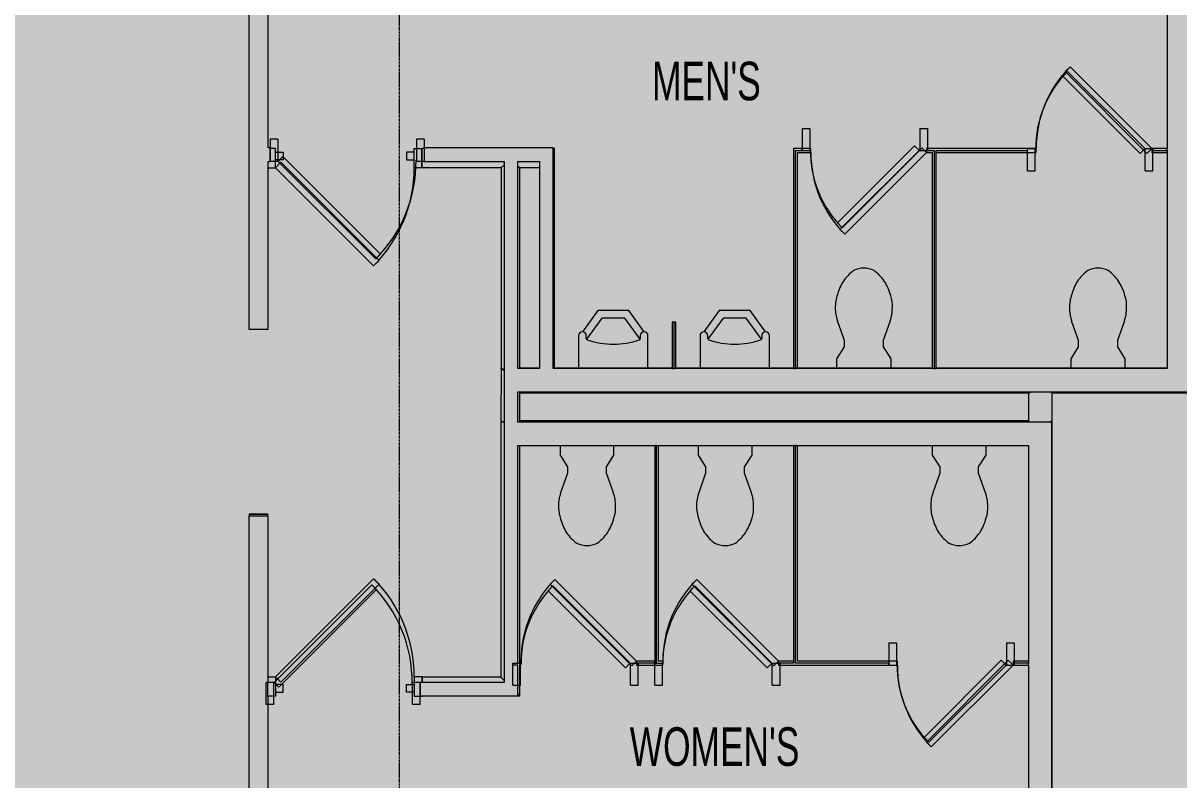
# Model space of a CAD drawing. Header units: inches. Extents: x -203 to 2070, y -968 to 768.
# Drawn here: x 497.1 to 797, y -463.7 to -267.4 of the extents above; entities that cross this region are included whole.
import ezdxf

# ---------------------------------------------------------------- set-up
doc = ezdxf.new("R2010")
doc.units = ezdxf.units.IN
doc.header["$MEASUREMENT"] = 0
doc.linetypes.add('Grid Line 1_2_', pattern=[0.875, 0.5, -0.125, 0.125, -0.125])
for name, color, linetype, lineweight in [('A-Anno-Bldg', 7, 'Continuous', 9), ('A-DETL-GENF', 92, 'Continuous', 9), ('A-DOOR', 31, 'Continuous', 13), ('A-Door-Exst', 7, 'Continuous', 9), ('A-DOOR-FRAM', 31, 'Continuous', 20), ('A-Flor-Pfix-Exst', 7, 'Continuous', 9), ('A-WALL', 113, 'Continuous', 13), ('A-Wall-Exst', 7, 'Continuous', 9), ('A-WALL-PATT', 111, 'Continuous', 13), ('I-WALL', 2, 'Continuous', 13), ('Jenner and Block 7fl_BB_dwg', 8, 'Continuous', 9), ('S-GRID', 1, 'Continuous', 9)]:
    doc.layers.add(name, color=color, linetype=linetype, lineweight=lineweight)
doc.styles.add('Arial Narrow_1', font='ARIALN.TTF', dxfattribs={"width": 0.8, "height": 10})

# ---------------------------------------------------------------- blocks, each defined once
blk = doc.blocks.new('Jenner and Block 7fl_BB_dwg-4985401-LEVEL 7 - POWER _ SIGNAL')
at = {"layer": 'A-Door-Exst'}
for p, q in [((562.6, -299.89), (561.17, -299.89)), ((560.61, -441.94), (560.61, -438.44)), ((562.61, -442), (560.67, -442))]:
    blk.add_line(p, q, dxfattribs=at)
at = {"layer": 'A-Door-Exst', "flags": 128}
for points in [[(560.67, -304.89), (562.6, -304.89), (562.6, -299.89)], [(562.6, -300.89), (564.6, -300.89), (564.6, -302.89), (562.6, -302.89), (562.6, -300.89)], [(598.6, -300.89), (596.6, -300.89), (596.6, -302.89), (598.6, -302.89), (598.6, -300.89)], [(598.6, -299.89), (600.6, -299.89), (600.6, -304.89), (598.6, -304.89), (598.6, -299.89)], [(560.67, -437), (562.61, -437), (562.61, -442)], [(600.61, -438.44), (600.61, -437), (598.61, -437), (598.61, -442)], [(562.61, -441), (564.61, -441), (564.61, -439), (562.61, -439), (562.61, -441)], [(598.61, -441), (596.61, -441), (596.61, -439), (598.61, -439), (598.61, -441)], [(598.61, -442), (600.61, -442), (600.61, -441.94)]]:
    blk.add_lwpolyline(points, dxfattribs=at)
for points in [[(562.6, -304.89), (564.01, -303.47), (589.47, -328.93), (588.05, -330.34)], [(562.61, -437), (564.02, -438.42), (589.48, -412.96), (588.06, -411.55)]]:
    blk.add_lwpolyline(points, close=True, dxfattribs=at)
at = {"layer": 'A-Door-Exst'}
for centre, start, end in [((562.6, -304.89), 315, 0), ((562.61, -437), 0.0017, 45.0017)]:
    blk.add_arc(centre, 36, start, end, dxfattribs=at)
at = {"layer": 'A-Flor-Pfix-Exst'}
for p, q in [((666.48, -344.95), (665.98, -344.95)), ((643.23, -349.17), (643.23, -348.45)), ((657.23, -348.45), (657.23, -349.17)), ((674.73, -349.17), (674.73, -348.45)), ((688.73, -348.45), (688.73, -349.17)), ((757.98, -432.93), (753.93, -432.93))]:
    blk.add_line(p, q, dxfattribs=at)
at = {"layer": 'A-Flor-Pfix-Exst', "flags": 128}
for points in [[(789.93, -299.95), (788.69, -301.19), (767.48, -279.97), (768.72, -278.74)], [(731.48, -300.95), (730.25, -299.71), (709.03, -320.93), (710.27, -322.17)], [(656.28, -432.93), (655.04, -434.17), (633.83, -412.96), (635.06, -411.72)], [(693.08, -432.93), (691.84, -434.17), (670.63, -412.96), (671.87, -411.72)], [(625.98, -432.93), (625.98, -433.94), (626.28, -433.94), (626.28, -432.93)], [(753.93, -433.94), (752.69, -432.7), (731.48, -453.91), (732.72, -455.15)]]:
    blk.add_lwpolyline(points, close=True, dxfattribs=at)
for points in [[(697.48, -356.95), (697.98, -356.95), (697.98, -300.95)], [(697.98, -300.95), (701.48, -300.95), (701.48, -299.95), (699.23, -299.95)], [(731.73, -299.95), (731.48, -299.95), (731.48, -300.95), (732.98, -300.95), (732.98, -356.95), (733.48, -356.95)], [(733.98, -300.95), (759.93, -300.95), (759.93, -299.95), (757.71, -299.95)], [(790.21, -299.95), (789.93, -299.95), (789.93, -300.95), (793.96, -300.95)], [(658.23, -347.45), (654.23, -341.95), (646.23, -341.95), (642.23, -347.45)], [(657.17, -349.39), (653.22, -343.95), (647.25, -343.95), (643.3, -349.39)], [(689.73, -347.45), (685.73, -341.95), (677.73, -341.95), (673.73, -347.45)], [(688.67, -349.39), (684.72, -343.95), (678.75, -343.95), (674.8, -349.39)], [(722.07, -344.63), (720.27, -349.76), (720.27, -351.36), (722.23, -354.45), (722.23, -356.95), (708.23, -356.95), (708.23, -354.45), (710.19, -351.36), (710.19, -349.76), (708.39, -344.63)], [(782.83, -344.63), (781.02, -349.76), (781.02, -351.36), (782.98, -354.45), (782.98, -356.95), (768.98, -356.95), (768.98, -354.45), (770.94, -351.36), (770.94, -349.76), (769.14, -344.63)], [(665.98, -356.95), (666.48, -356.95), (666.48, -344.95)], [(641.23, -348.45), (641.23, -356.95), (659.23, -356.95), (659.23, -348.45)], [(672.73, -348.45), (672.73, -356.95), (690.73, -356.95), (690.73, -348.45)], [(636.41, -376.94), (636.41, -379.44), (638.37, -382.53), (638.37, -384.12), (636.57, -389.26)], [(650.25, -389.26), (648.45, -384.12), (648.45, -382.53), (650.41, -379.44), (650.41, -376.94)], [(660.98, -433.94), (663.08, -433.94), (663.08, -432.93), (661.98, -432.93), (661.98, -376.94)], [(672.23, -376.94), (672.23, -379.44), (674.19, -382.53), (674.19, -384.12), (672.39, -389.26)], [(686.07, -389.26), (684.27, -384.12), (684.27, -382.53), (686.23, -379.44), (686.23, -376.94)], [(721.73, -433.94), (723.93, -433.94), (723.93, -432.93), (697.98, -432.93), (697.98, -376.94)], [(732.98, -376.94), (732.98, -379.44), (734.94, -382.53), (734.94, -384.12), (733.14, -389.26)], [(746.82, -389.26), (745.02, -384.12), (745.02, -382.53), (746.98, -379.44), (746.98, -376.94)], [(660.98, -432.93), (656.28, -432.93), (656.28, -433.94), (656.69, -433.94)], [(696.98, -432.93), (693.08, -432.93), (693.08, -433.94), (693.48, -433.94)], [(753.93, -432.93), (753.93, -433.94), (754.23, -433.94)]]:
    blk.add_lwpolyline(points, dxfattribs=at)
at = {"layer": 'A-Flor-Pfix-Exst'}
for centre, radius, start, end in [((789.93, -299.95), 30, 135, 180), ((731.48, -300.95), 30, 180, 225), ((719.21, -340.71), 11.29, 126.0611, 145.3641), ((715.23, -336.88), 5.93, 90, 116.7012), ((715.23, -336.88), 5.93, 63.2988, 90), ((711.25, -340.71), 11.29, 34.6359, 53.9389), ((779.97, -340.71), 11.29, 126.0611, 145.3641), ((775.98, -336.88), 5.93, 90, 116.7012), ((775.98, -336.88), 5.93, 63.2988, 90), ((772, -340.71), 11.29, 34.6359, 53.9389), ((721.14, -341.25), 13.2, 148.2162, 165.0374), ((708.7, -341.79), 14.01, 15.2447, 32.3538), ((781.9, -341.25), 13.2, 148.2162, 165.0374), ((769.46, -341.79), 14.01, 15.2447, 32.3538), ((718.34, -341.23), 10.52, 161.1646, 180), ((714.6, -340.7), 8.05, 356.2246, 18.8354), ((779.1, -341.23), 10.52, 161.1646, 180), ((775.36, -340.7), 8.05, 356.2246, 18.8354), ((718.34, -341.23), 10.52, 180, 198.8354), ((712.11, -341.23), 10.52, 341.1646, 0), ((779.1, -341.23), 10.52, 180, 198.8354), ((772.87, -341.23), 10.52, 341.1646, 0), ((642.23, -348.45), 1, 0, 180), ((658.23, -348.45), 1, 0, 180), ((673.73, -348.45), 1, 0, 180), ((689.73, -348.45), 1, 0, 180), ((643.63, -349.17), 0.396, 180, 250.5467), ((650.23, -330.47), 20.22, 250.5467, 289.4533), ((656.84, -349.17), 0.396, 289.4533, 360), ((675.13, -349.17), 0.396, 180, 250.5467), ((681.73, -330.47), 20.22, 250.5467, 289.4533), ((688.34, -349.17), 0.396, 289.4533, 360), ((646.53, -392.65), 10.52, 161.1646, 180), ((640.3, -392.65), 10.52, 360, 18.8354), ((682.34, -392.65), 10.52, 161.1646, 180), ((676.11, -392.65), 10.52, 360, 18.8354), ((743.1, -392.65), 10.52, 161.1646, 180), ((736.87, -392.65), 10.52, 360, 18.8354), ((646.53, -392.65), 10.52, 180, 198.8354), ((642.79, -393.18), 8.05, 341.1646, 3.7754), ((682.34, -392.65), 10.52, 180, 198.8354), ((678.6, -393.18), 8.05, 341.1646, 3.7754), ((743.1, -392.65), 10.52, 180, 198.8354), ((739.36, -393.18), 8.05, 341.1646, 3.7754), ((636.88, -392.1), 14.01, 327.6462, 344.7553), ((672.7, -392.1), 14.01, 327.6462, 344.7553), ((733.46, -392.1), 14.01, 327.6462, 344.7553), ((649.32, -392.64), 13.2, 194.9626, 211.7838), ((685.14, -392.64), 13.2, 194.9626, 211.7838), ((745.9, -392.64), 13.2, 194.9626, 211.7838), ((647.39, -393.18), 11.29, 214.6359, 233.9389), ((639.43, -393.18), 11.29, 306.0611, 325.3641), ((683.21, -393.18), 11.29, 214.6359, 233.9389), ((675.25, -393.18), 11.29, 306.0611, 325.3641), ((743.97, -393.18), 11.29, 214.6359, 233.9389), ((736, -393.18), 11.29, 306.0611, 325.3641), ((643.41, -397.01), 5.93, 243.2988, 270), ((643.41, -397.01), 5.93, 270, 296.7012), ((679.23, -397.01), 5.93, 243.2988, 270), ((679.23, -397.01), 5.93, 270, 296.7012), ((739.98, -397.01), 5.93, 243.2988, 270), ((739.98, -397.01), 5.93, 270, 296.7012), ((656.28, -432.93), 30, 135, 180), ((693.08, -432.93), 30, 135, 180), ((753.93, -433.94), 30, 180, 225)]:
    blk.add_arc(centre, radius, start, end, dxfattribs=at)
at = {"layer": 'A-Wall-Exst'}
for p, q in [((626.01, -304.82), (631.11, -304.82)), ((696.98, -356.95), (665.98, -356.95)), ((733.48, -356.95), (697.48, -356.95)), ((764.11, -356.95), (733.98, -356.95)), ((793.97, -356.95), (764.11, -356.95)), ((560.61, -441.94), (560.61, -438.44))]:
    blk.add_line(p, q, dxfattribs=at)
at = {"layer": 'A-Wall-Exst', "flags": 128}
for points in [[(601.17, -299.95), (600.6, -299.95), (600.6, -304.82), (621.11, -304.82), (621.11, -356.95), (621.08, -370.55), (621.08, -437.06), (600.61, -437.06), (600.61, -438.44)], [(665.48, -356.95), (634.98, -356.95), (634.98, -299.95), (634.61, -299.95)], [(631.11, -356.95), (625.99, -356.95), (625.99, -304.82)], [(763.98, -513.06), (764.11, -513.06), (764.11, -513.05), (764.11, -505.44), (764.11, -370.55), (764.11, -363.34), (800.48, -363.34), (800.48, -308.86)], [(625.99, -370.55), (625.99, -363.34), (634.98, -363.34), (757.98, -363.34), (757.98, -370.55), (625.99, -370.55)], [(625.46, -441.94), (625.96, -441.94), (625.96, -376.94)], [(560.61, -395.31), (560.61, -394.75), (555.73, -394.75), (555.73, -395.31)]]:
    blk.add_lwpolyline(points, dxfattribs=at)
at = {"layer": 'A-WALL-PATT', "color": 7, "lineweight": 9}
for p, q in [((600.61, -438.44), (600.61, -437.06)), ((625.96, -441.94), (625.46, -441.44)), ((625.46, -441.44), (625.96, -441.94))]:
    blk.add_line(p, q, dxfattribs=at)
at = {"layer": 'A-WALL-PATT', "color": 7, "lineweight": 9, "flags": 128}
for points in [[(600.6, -304.82), (600.6, -303.61), (600.6, -299.95)], [(555.73, -394.75), (559.58, -394.75), (560.61, -394.75)]]:
    blk.add_lwpolyline(points, dxfattribs=at)
for points in [[(634.61, -300.47), (634.98, -299.95)], [(621.96, -304.19), (621.11, -304.82)], [(625.46, -304.62), (626.01, -304.82)], [(621.96, -357.44), (621.09, -356.95)], [(625.96, -357.01), (625.99, -356.95)], [(634.94, -357.01), (634.98, -356.95)], [(764.08, -357.01), (764.11, -356.95)], [(625.9, -363.01), (625.99, -363.34)], [(634.9, -363.01), (634.98, -363.34)], [(758.82, -363.01), (757.98, -363.34)], [(763.69, -363.01), (764.11, -363.34)], [(621.96, -371.04), (621.08, -370.55)], [(625.78, -370.94), (625.99, -370.55)], [(758.26, -370.94), (757.98, -370.55)], [(763.26, -370.94), (764.11, -370.55)], [(621.96, -437.96), (621.06, -437.06)]]:
    blk.add_lwpolyline(points, close=True, dxfattribs=at)
at = {"layer": 'A-Anno-Bldg', "char_height": 10, "attachment_point": 1, "line_spacing_factor": 0.968573, "style": 'Arial Narrow_1'}
for s, insert, width in [("MEN'S", (660.27, -277.39), 33.3167), ("WOMEN'S", (654.5, -450.1), 51.9887)]:
    blk.add_mtext(s, dxfattribs=dict(at, insert=insert, width=width))
blk = doc.blocks.new('Single Flush - OTJ_SOLIDFLUSH_ALUM-5494577-LEVEL 7 - POWER _ SIGNAL')
at = {"layer": 'A-DOOR', "color": 8, "lineweight": 20}
for p, q in [((-8.65, -25.84), (16.67, -0.51)), ((17.91, -1.75), (-7.42, -27.07)), ((16.67, -0.51), (17.91, -1.75)), ((-7.42, -27.07), (-8.65, -25.84))]:
    blk.add_line(p, q, dxfattribs=at)
at = {"layer": 'A-DOOR', "color": 55, "lineweight": 9}
blk.add_arc((17.91, -1.75), 35.81, 179.5, 225, dxfattribs=at)
at = {"layer": 'A-DOOR-FRAM', "color": 8}
for p, q in [((-20, 4), (-20, -1.75)), ((-20, 4), (-18, 4)), ((-18, 4), (-18, -1.75)), ((18, 4), (18, -1.75)), ((18, 4), (20, 4)), ((20, 4), (20, -1.75)), ((-20, -1.75), (-18, -1.75)), ((18, -1.75), (20, -1.75))]:
    blk.add_line(p, q, dxfattribs=at)
blk = doc.blocks.new('Single Flush - OTJ_SOLIDFLUSH_ALUM-5494578-LEVEL 7 - POWER _ SIGNAL')
at = {"layer": 'A-DOOR', "color": 8, "lineweight": 20}
for p, q in [((-7.42, 27.07), (-8.65, 25.84)), ((17.91, 1.75), (-7.42, 27.07)), ((-8.65, 25.84), (16.67, 0.51)), ((16.67, 0.51), (17.91, 1.75))]:
    blk.add_line(p, q, dxfattribs=at)
at = {"layer": 'A-DOOR', "color": 55, "lineweight": 9}
blk.add_arc((17.91, 1.75), 35.81, 135, 180.5, dxfattribs=at)
at = {"layer": 'A-DOOR-FRAM', "color": 8}
for p, q in [((-20, -4), (-20, 1.75)), ((-20, 1.75), (-18, 1.75)), ((-18, -4), (-18, 1.75)), ((18, -4), (18, 1.75)), ((18, 1.75), (20, 1.75)), ((20, -4), (20, 1.75)), ((-20, -4), (-18, -4)), ((18, -4), (20, -4))]:
    blk.add_line(p, q, dxfattribs=at)
blk = doc.blocks.new('Single Flush - 2_7-4846041-LEVEL 7 - POWER _ SIGNAL')
at = {"layer": 'A-DOOR', "color": 8, "lineweight": 20}
for p, q in [((-5.86, 20.27), (-7.1, 19.03)), ((-7.1, 19.03), (12.92, -0.99)), ((14.16, 0.25), (-5.86, 20.27)), ((12.92, -0.99), (14.16, 0.25))]:
    blk.add_line(p, q, dxfattribs=at)
at = {"layer": 'A-DOOR', "color": 55, "lineweight": 9}
blk.add_arc((14.16, 0.25), 28.31, 135, 180.5, dxfattribs=at)
at = {"layer": 'A-DOOR-FRAM', "color": 8}
for p, q in [((-16.25, -5.5), (-16.25, 0.25)), ((-16.25, 0.25), (-14.25, 0.25)), ((-14.25, -5.5), (-14.25, 0.25)), ((14.25, -5.5), (14.25, 0.25)), ((14.25, 0.25), (16.25, 0.25)), ((16.25, -5.5), (16.25, 0.25)), ((-16.25, -5.5), (-14.25, -5.5)), ((14.25, -5.5), (16.25, -5.5))]:
    blk.add_line(p, q, dxfattribs=at)
blk = doc.blocks.new('Single Flush - 2_7-4846023-LEVEL 7 - POWER _ SIGNAL')
at = {"layer": 'A-DOOR', "color": 8, "lineweight": 20}
for p, q in [((-7.1, -19.03), (12.92, 0.99)), ((12.92, 0.99), (14.16, -0.25)), ((14.16, -0.25), (-5.86, -20.27)), ((-5.86, -20.27), (-7.1, -19.03))]:
    blk.add_line(p, q, dxfattribs=at)
at = {"layer": 'A-DOOR', "color": 55, "lineweight": 9}
blk.add_arc((14.16, -0.25), 28.31, 179.5, 225, dxfattribs=at)
at = {"layer": 'A-DOOR-FRAM', "color": 8}
for p, q in [((-16.25, 5.5), (-16.25, -0.25)), ((-16.25, 5.5), (-14.25, 5.5)), ((-14.25, 5.5), (-14.25, -0.25)), ((14.25, 5.5), (14.25, -0.25)), ((14.25, 5.5), (16.25, 5.5)), ((16.25, 5.5), (16.25, -0.25)), ((-16.25, -0.25), (-14.25, -0.25)), ((14.25, -0.25), (16.25, -0.25))]:
    blk.add_line(p, q, dxfattribs=at)
blk = doc.blocks.new('Jenner and Block 7fl_BB_dwg-V54-LEVEL 7 - POWER _ SIGNAL')
at = {"layer": 'A-Door-Exst'}
for p, q in [((562.6, -299.89), (561.17, -299.89)), ((560.61, -441.94), (560.61, -438.44)), ((562.61, -442), (560.67, -442))]:
    blk.add_line(p, q, dxfattribs=at)
at = {"layer": 'A-Door-Exst', "flags": 128}
for points in [[(560.67, -304.89), (562.6, -304.89), (562.6, -299.89)], [(562.6, -300.89), (564.6, -300.89), (564.6, -302.89), (562.6, -302.89), (562.6, -300.89)], [(598.6, -300.89), (596.6, -300.89), (596.6, -302.89), (598.6, -302.89), (598.6, -300.89)], [(598.6, -299.89), (600.6, -299.89), (600.6, -304.89), (598.6, -304.89), (598.6, -299.89)], [(560.67, -437), (562.61, -437), (562.61, -442)], [(600.61, -438.44), (600.61, -437), (598.61, -437), (598.61, -442)], [(562.61, -441), (564.61, -441), (564.61, -439), (562.61, -439), (562.61, -441)], [(598.61, -441), (596.61, -441), (596.61, -439), (598.61, -439), (598.61, -441)], [(598.61, -442), (600.61, -442), (600.61, -441.94)]]:
    blk.add_lwpolyline(points, dxfattribs=at)
for points in [[(562.6, -304.89), (564.01, -303.47), (589.47, -328.93), (588.05, -330.34)], [(562.61, -437), (564.02, -438.42), (589.48, -412.96), (588.06, -411.55)]]:
    blk.add_lwpolyline(points, close=True, dxfattribs=at)
at = {"layer": 'A-Door-Exst'}
for centre, start, end in [((562.6, -304.89), 315, 0), ((562.61, -437), 0.0017, 45.0017)]:
    blk.add_arc(centre, 36, start, end, dxfattribs=at)
at = {"layer": 'A-Flor-Pfix-Exst'}
for p, q in [((666.48, -344.95), (665.98, -344.95)), ((643.23, -349.17), (643.23, -348.45)), ((657.23, -348.45), (657.23, -349.17)), ((674.73, -349.17), (674.73, -348.45)), ((688.73, -348.45), (688.73, -349.17)), ((757.98, -432.93), (753.93, -432.93))]:
    blk.add_line(p, q, dxfattribs=at)
at = {"layer": 'A-Flor-Pfix-Exst', "flags": 128}
for points in [[(789.93, -299.95), (788.69, -301.19), (767.48, -279.97), (768.72, -278.74)], [(731.48, -300.95), (730.25, -299.71), (709.03, -320.93), (710.27, -322.17)], [(656.28, -432.93), (655.04, -434.17), (633.83, -412.96), (635.06, -411.72)], [(693.08, -432.93), (691.84, -434.17), (670.63, -412.96), (671.87, -411.72)], [(625.98, -432.93), (625.98, -433.94), (626.28, -433.94), (626.28, -432.93)], [(753.93, -433.94), (752.69, -432.7), (731.48, -453.91), (732.72, -455.15)]]:
    blk.add_lwpolyline(points, close=True, dxfattribs=at)
for points in [[(697.48, -356.95), (697.98, -356.95), (697.98, -300.95)], [(697.98, -300.95), (701.48, -300.95), (701.48, -299.95), (699.23, -299.95)], [(731.73, -299.95), (731.48, -299.95), (731.48, -300.95), (732.98, -300.95), (732.98, -356.95), (733.48, -356.95)], [(733.98, -300.95), (759.93, -300.95), (759.93, -299.95), (757.71, -299.95)], [(790.21, -299.95), (789.93, -299.95), (789.93, -300.95), (793.96, -300.95)], [(658.23, -347.45), (654.23, -341.95), (646.23, -341.95), (642.23, -347.45)], [(657.17, -349.39), (653.22, -343.95), (647.25, -343.95), (643.3, -349.39)], [(689.73, -347.45), (685.73, -341.95), (677.73, -341.95), (673.73, -347.45)], [(688.67, -349.39), (684.72, -343.95), (678.75, -343.95), (674.8, -349.39)], [(722.07, -344.63), (720.27, -349.76), (720.27, -351.36), (722.23, -354.45), (722.23, -356.95), (708.23, -356.95), (708.23, -354.45), (710.19, -351.36), (710.19, -349.76), (708.39, -344.63)], [(782.83, -344.63), (781.02, -349.76), (781.02, -351.36), (782.98, -354.45), (782.98, -356.95), (768.98, -356.95), (768.98, -354.45), (770.94, -351.36), (770.94, -349.76), (769.14, -344.63)], [(665.98, -356.95), (666.48, -356.95), (666.48, -344.95)], [(641.23, -348.45), (641.23, -356.95), (659.23, -356.95), (659.23, -348.45)], [(672.73, -348.45), (672.73, -356.95), (690.73, -356.95), (690.73, -348.45)], [(636.41, -376.94), (636.41, -379.44), (638.37, -382.53), (638.37, -384.12), (636.57, -389.26)], [(650.25, -389.26), (648.45, -384.12), (648.45, -382.53), (650.41, -379.44), (650.41, -376.94)], [(660.98, -433.94), (663.08, -433.94), (663.08, -432.93), (661.98, -432.93), (661.98, -376.94)], [(672.23, -376.94), (672.23, -379.44), (674.19, -382.53), (674.19, -384.12), (672.39, -389.26)], [(686.07, -389.26), (684.27, -384.12), (684.27, -382.53), (686.23, -379.44), (686.23, -376.94)], [(721.73, -433.94), (723.93, -433.94), (723.93, -432.93), (697.98, -432.93), (697.98, -376.94)], [(732.98, -376.94), (732.98, -379.44), (734.94, -382.53), (734.94, -384.12), (733.14, -389.26)], [(746.82, -389.26), (745.02, -384.12), (745.02, -382.53), (746.98, -379.44), (746.98, -376.94)], [(660.98, -432.93), (656.28, -432.93), (656.28, -433.94), (656.69, -433.94)], [(696.98, -432.93), (693.08, -432.93), (693.08, -433.94), (693.48, -433.94)], [(753.93, -432.93), (753.93, -433.94), (754.23, -433.94)]]:
    blk.add_lwpolyline(points, dxfattribs=at)
at = {"layer": 'A-Flor-Pfix-Exst'}
for centre, radius, start, end in [((789.93, -299.95), 30, 135, 180), ((731.48, -300.95), 30, 180, 225), ((719.21, -340.71), 11.29, 126.0611, 145.3641), ((715.23, -336.88), 5.93, 90, 116.7012), ((715.23, -336.88), 5.93, 63.2988, 90), ((711.25, -340.71), 11.29, 34.6359, 53.9389), ((779.97, -340.71), 11.29, 126.0611, 145.3641), ((775.98, -336.88), 5.93, 90, 116.7012), ((775.98, -336.88), 5.93, 63.2988, 90), ((772, -340.71), 11.29, 34.6359, 53.9389), ((721.14, -341.25), 13.2, 148.2162, 165.0374), ((708.7, -341.79), 14.01, 15.2447, 32.3538), ((781.9, -341.25), 13.2, 148.2162, 165.0374), ((769.46, -341.79), 14.01, 15.2447, 32.3538), ((718.34, -341.23), 10.52, 161.1646, 180), ((714.6, -340.7), 8.05, 356.2246, 18.8354), ((779.1, -341.23), 10.52, 161.1646, 180), ((775.36, -340.7), 8.05, 356.2246, 18.8354), ((718.34, -341.23), 10.52, 180, 198.8354), ((712.11, -341.23), 10.52, 341.1646, 0), ((779.1, -341.23), 10.52, 180, 198.8354), ((772.87, -341.23), 10.52, 341.1646, 0), ((642.23, -348.45), 1, 0, 180), ((658.23, -348.45), 1, 0, 180), ((673.73, -348.45), 1, 0, 180), ((689.73, -348.45), 1, 0, 180), ((643.63, -349.17), 0.396, 180, 250.5467), ((650.23, -330.47), 20.22, 250.5467, 289.4533), ((656.84, -349.17), 0.396, 289.4533, 360), ((675.13, -349.17), 0.396, 180, 250.5467), ((681.73, -330.47), 20.22, 250.5467, 289.4533), ((688.34, -349.17), 0.396, 289.4533, 360), ((646.53, -392.65), 10.52, 161.1646, 180), ((640.3, -392.65), 10.52, 360, 18.8354), ((682.34, -392.65), 10.52, 161.1646, 180), ((676.11, -392.65), 10.52, 360, 18.8354), ((743.1, -392.65), 10.52, 161.1646, 180), ((736.87, -392.65), 10.52, 360, 18.8354), ((646.53, -392.65), 10.52, 180, 198.8354), ((642.79, -393.18), 8.05, 341.1646, 3.7754), ((682.34, -392.65), 10.52, 180, 198.8354), ((678.6, -393.18), 8.05, 341.1646, 3.7754), ((743.1, -392.65), 10.52, 180, 198.8354), ((739.36, -393.18), 8.05, 341.1646, 3.7754), ((636.88, -392.1), 14.01, 327.6462, 344.7553), ((672.7, -392.1), 14.01, 327.6462, 344.7553), ((733.46, -392.1), 14.01, 327.6462, 344.7553), ((649.32, -392.64), 13.2, 194.9626, 211.7838), ((685.14, -392.64), 13.2, 194.9626, 211.7838), ((745.9, -392.64), 13.2, 194.9626, 211.7838), ((647.39, -393.18), 11.29, 214.6359, 233.9389), ((639.43, -393.18), 11.29, 306.0611, 325.3641), ((683.21, -393.18), 11.29, 214.6359, 233.9389), ((675.25, -393.18), 11.29, 306.0611, 325.3641), ((743.97, -393.18), 11.29, 214.6359, 233.9389), ((736, -393.18), 11.29, 306.0611, 325.3641), ((643.41, -397.01), 5.93, 243.2988, 270), ((643.41, -397.01), 5.93, 270, 296.7012), ((679.23, -397.01), 5.93, 243.2988, 270), ((679.23, -397.01), 5.93, 270, 296.7012), ((739.98, -397.01), 5.93, 243.2988, 270), ((739.98, -397.01), 5.93, 270, 296.7012), ((656.28, -432.93), 30, 135, 180), ((693.08, -432.93), 30, 135, 180), ((753.93, -433.94), 30, 180, 225)]:
    blk.add_arc(centre, radius, start, end, dxfattribs=at)
at = {"layer": 'A-Wall-Exst'}
for p, q in [((626.01, -304.82), (631.11, -304.82)), ((696.98, -356.95), (665.98, -356.95)), ((733.48, -356.95), (697.48, -356.95)), ((764.11, -356.95), (733.98, -356.95)), ((793.97, -356.95), (764.11, -356.95)), ((560.61, -441.94), (560.61, -438.44))]:
    blk.add_line(p, q, dxfattribs=at)
at = {"layer": 'A-Wall-Exst', "flags": 128}
for points in [[(601.17, -299.95), (600.6, -299.95), (600.6, -304.82), (621.11, -304.82), (621.11, -356.95), (621.08, -370.55), (621.08, -437.06), (600.61, -437.06), (600.61, -438.44)], [(665.48, -356.95), (634.98, -356.95), (634.98, -299.95), (634.61, -299.95)], [(631.11, -356.95), (625.99, -356.95), (625.99, -304.82)], [(763.98, -513.06), (764.11, -513.06), (764.11, -513.05), (764.11, -505.44), (764.11, -370.55), (764.11, -363.34), (800.48, -363.34), (800.48, -308.86)], [(625.99, -370.55), (625.99, -363.34), (634.98, -363.34), (757.98, -363.34), (757.98, -370.55), (625.99, -370.55)], [(625.46, -441.94), (625.96, -441.94), (625.96, -376.94)], [(560.61, -395.31), (560.61, -394.75), (555.73, -394.75), (555.73, -395.31)]]:
    blk.add_lwpolyline(points, dxfattribs=at)
at = {"layer": 'A-WALL-PATT', "color": 7, "lineweight": 9}
for p, q in [((600.61, -438.44), (600.61, -437.06)), ((625.96, -441.94), (625.46, -441.44)), ((625.46, -441.44), (625.96, -441.94))]:
    blk.add_line(p, q, dxfattribs=at)
at = {"layer": 'A-WALL-PATT', "color": 7, "lineweight": 9, "flags": 128}
for points in [[(600.6, -304.82), (600.6, -303.61), (600.6, -299.95)], [(555.73, -394.75), (559.58, -394.75), (560.61, -394.75)]]:
    blk.add_lwpolyline(points, dxfattribs=at)
for points in [[(634.61, -300.47), (634.98, -299.95)], [(621.96, -304.19), (621.11, -304.82)], [(625.46, -304.62), (626.01, -304.82)], [(621.96, -357.44), (621.09, -356.95)], [(625.96, -357.01), (625.99, -356.95)], [(634.94, -357.01), (634.98, -356.95)], [(764.08, -357.01), (764.11, -356.95)], [(625.9, -363.01), (625.99, -363.34)], [(634.9, -363.01), (634.98, -363.34)], [(758.82, -363.01), (757.98, -363.34)], [(763.69, -363.01), (764.11, -363.34)], [(621.96, -371.04), (621.08, -370.55)], [(625.78, -370.94), (625.99, -370.55)], [(758.26, -370.94), (757.98, -370.55)], [(763.26, -370.94), (764.11, -370.55)], [(621.96, -437.96), (621.06, -437.06)]]:
    blk.add_lwpolyline(points, close=True, dxfattribs=at)
at = {"layer": 'A-Anno-Bldg', "char_height": 10, "attachment_point": 1, "line_spacing_factor": 0.968573, "style": 'Arial Narrow_1'}
for s, insert, width in [("MEN'S", (660.27, -277.39), 33.3167), ("WOMEN'S", (654.5, -450.1), 51.9887)]:
    blk.add_mtext(s, dxfattribs=dict(at, insert=insert, width=width))

msp = doc.modelspace()

# ---------------------------------------------------------------- hatches: boundary and pattern name
at = {"layer": 'A-DETL-GENF'}
h = msp.add_hatch(color=9, dxfattribs=at)
h.paths.add_polyline_path([(131.76, -847.99), (290.74, -780.5), (225.6, -627.04), (211.09, -633.2), (209.28, -628.94), (209.42, -628.88), (203.59, -616.37), (207.78, -614.42), (213.68, -627.08), (295.77, -592.23), (297.58, -596.49), (229.86, -625.23), (295, -778.69), (401.08, -733.65), (335.95, -580.2), (334.4, -580.86), (332.59, -576.6), (420.96, -539.09), (422.76, -543.35), (340.21, -578.39), (405.34, -731.84), (511.69, -686.69), (511.69, -619.13), (494.67, -619.13), (494.67, -614.13), (492.17, -614.13), (492.17, -540), (465.42, -540), (465.42, -525.24), (459.58, -527.72), (457.78, -523.46), (465.42, -520.22), (465.42, -507.38), (497.17, -507.38), (497.17, -511.56), (497.67, -511.56), (497.67, -516.56), (497.17, -516.56), (497.17, -614.13), (658.09, -614.13), (718.7, -588.4), (718.7, -513.05), (720.73, -513.05), (720.73, -508.94), (744.73, -508.94), (744.73, -513.19), (757.98, -510.06), (757.98, -505.44), (677.12, -505.36), (677.12, -505.44), (626.98, -505.44), (626.98, -505.32), (560.67, -505.32), (560.67, -516.56), (537.67, -516.56), (537.67, -511.56), (555.67, -511.56), (555.67, -395.31), (560.67, -395.31), (560.67, -438.44), (560.17, -438.44), (560.17, -441.94), (560.67, -441.94), (560.67, -498.32), (619.98, -498.32), (619.98, -477.94), (626.98, -477.94), (626.98, -501.94), (757.98, -501.94), (757.98, -376.94), (625.46, -376.94), (625.46, -433.44), (624.19, -433.44), (624.19, -433.94), (625.46, -433.94), (625.46, -441.94), (600.17, -441.94), (600.17, -438.44), (621.96, -438.44), (621.96, -303.25), (601.17, -303.25), (601.17, -299.75), (634.61, -299.75), (634.61, -357.01), (793.96, -357.01), (793.96, -230.99), (634.98, -230.99), (634.98, -254.99), (560.67, -254.98), (560.67, -299.75), (561.17, -299.75), (561.17, -303.25), (560.67, -303.25), (560.67, -346.75), (555.67, -346.75), (555.67, -249.98), (575.84, -249.98), (575.84, -200.84), (587.09, -200.84), (587.09, -243.74), (631.48, -243.74), (631.48, -224.99), (675.98, -224.99), (675.98, -160.84), (555.74, -160.84), (555.74, 0.66), (596.73, 0.66), (596.73, -16.34), (638.73, -16.34), (638.73, 0.66), (700.73, 0.66), (700.73, -16.34), (742.73, -16.34), (742.73, 0.66), (804.73, 0.66), (804.73, -16.34), (846.73, -16.34), (846.73, 0.66), (908.73, 0.66), (908.73, -16.34), (950.73, -16.34), (950.73, 0.66), (993.73, 0.66), (993.73, -121.74), (988.73, -121.74), (988.73, -121.34), (980.11, -121.34), (980.11, -122.59), (769.74, -122.59), (769.74, -217.72), (963.74, -217.72), (963.74, -199.94), (988.73, -199.94), (988.73, -161.74), (993.73, -161.74), (993.73, -227.33), (968.74, -227.33), (968.74, -227.44), (963.74, -227.44), (963.74, -224.72), (769.74, -224.72), (769.74, -224.99), (799.96, -224.99), (799.96, -303.86), (963.74, -303.86), (963.74, -267.44), (968.74, -267.44), (968.74, -343.74), (1450.3, -343.74), (1450.3, -347.49), (1376.3, -347.49), (1376.3, -524.65), (1491.98, -524.65), (1491.98, -347.49), (1490.3, -347.49), (1490.3, -343.74), (1499.3, -343.74), (1499.3, -347.49), (1496.61, -347.49), (1496.61, -524.65), (1723.7, -524.65), (1723.7, -377.36), (1552.61, -377.36), (1552.61, -347.49), (1539.3, -347.49), (1539.3, -343.74), (1552.61, -343.74), (1552.61, 339.9), (1723.3, 339.9), (1723.3, 351.59), (1731.86, 351.59), (1731.86, 355.59), (1736.48, 355.59), (1736.48, 351.59), (1910.23, 351.59), (1910.23, 580.43), (-120.35, 580.43), (-120.35, 406.96), (53.87, 406.96), (53.87, 426.96), (70.73, 426.96), (70.73, 422.34), (58.49, 422.34), (58.49, 402.34), (58.05, 402.34), (58.05, 327.65), (54.3, 327.65), (54.3, 402.34), (-120.35, 402.34), (-120.35, 286.96), (54.3, 286.96), (54.3, 287.65), (58.05, 287.65), (58.05, 279.65), (54.3, 279.65), (54.3, 282.34), (-120.35, 282.34), (-120.35, 166.96), (54.3, 166.96), (54.3, 239.65), (58.05, 239.65), (58.05, 160.65), (54.3, 160.65), (54.3, 162.34), (-120.35, 162.34), (-120.35, 0.55), (-80.76, 0.55), (-80.76, -12.89), (54.3, -12.89), (54.3, 120.65), (58.05, 120.65), (58.05, -20.2), (54.3, -20.2), (54.3, -17.52), (-80.76, -17.52), (-80.76, -30.95), (-120.35, -30.95), (-120.35, -193.04), (54.3, -193.04), (54.3, -60.2), (58.05, -60.2), (58.05, -218.21), (72.52, -252.29), (69.07, -253.76), (54.3, -218.97), (54.3, -197.66), (-120.35, -197.66), (-120.35, -254.17), (-74.96, -361.1), (84.5, -290.1), (84.7, -290.58), (88.16, -289.11), (140.82, -413.14), (137.36, -414.61), (86.31, -294.36), (-73.15, -365.35), (42.67, -638.13), (201.92, -566.67), (175.4, -504.2), (178.85, -502.74), (207.15, -569.39), (190.31, -576.95), (190.88, -578.17), (186.68, -580.12), (186.09, -578.85), (44.47, -642.39), (120.79, -822.14)], flags=0)
h.paths.add_polyline_path([(225.76, -805.76), (216.38, -783.67), (238.47, -774.29), (247.85, -796.38), (232.98, -802.69)], flags=0)
h.paths.add_polyline_path([(446.67, -711.97), (437.29, -689.88), (459.38, -680.5), (468.76, -702.59), (455.33, -708.29)], flags=0)
h.paths.add_polyline_path([(516.31, -684.73), (893.34, -524.65), (967.94, -524.65), (967.94, -523.31), (944.23, -523.31), (944.23, -523.6), (744.73, -523.6), (744.73, -532.94), (723.7, -532.94), (723.7, -561.42), (744.73, -561.42), (744.73, -585.42), (723.7, -585.42), (723.7, -591.71), (659.11, -619.13), (590.81, -619.13), (590.81, -647.06), (516.73, -647.06), (516.73, -643.56), (587.31, -643.56), (587.31, -619.13), (516.31, -619.13), (516.31, -647.06)], flags=0)
h.paths.add_polyline_path([(262.35, -545.88), (246.3, -508.06), (353.1, -462.71), (227.52, -166.92), (120.79, -212.45), (111.01, -189.4), (111.01, 5.62), (114.76, 5.62), (114.76, -27.82), (206.98, -27.82), (206.98, 5.62), (253.21, 5.62), (256.4, 0.1), (258.31, 0.1), (258.31, -3.4), (257.26, -3.4), (257.26, -33.09), (236.48, -33.09), (236.48, -149.24), (377.3, -149.23), (377.29, -3.4), (298.31, -3.4), (298.31, 0.1), (494.79, 0.1), (494.79, -99.48), (491.3, -99.48), (491.29, -3.4), (380.79, -3.4), (380.8, -149.23), (491.3, -149.22), (491.31, -139.48), (494.8, -139.48), (494.81, -201.31), (491.31, -201.31), (491.3, -152.72), (236.48, -152.74), (236.48, -179.07), (297.94, -323.84), (491.32, -323.82), (491.32, -321.75), (494.82, -321.75), (494.83, -446.72), (415.96, -480.36), (414.59, -477.14), (491.33, -444.4), (491.32, -327.32), (299.43, -327.34), (370.94, -495.76), (377.8, -492.83), (379.17, -496.05), (369.08, -500.35), (354.47, -465.93), (287.28, -494.46), (301.97, -529.06), (263.06, -545.58)], flags=0)
h.paths.add_polyline_path([(263.06, -541.78), (297.38, -527.21), (284.06, -495.83), (271.83, -501.02), (281.21, -523.11), (259.11, -532.49), (262.35, -540.12)], flags=0)
h.paths.add_polyline_path([(3.31, -538.98), (-6.07, -516.89), (16.02, -507.51), (19.36, -515.37), (155.59, -457.53), (153, -451.43), (156.45, -449.96), (163.22, -465.92), (159.77, -467.38), (157.39, -461.78), (21.16, -519.62), (25.4, -529.6), (16.02, -533.58)], flags=0)
h.paths.add_polyline_path([(492.17, -535.38), (492.17, -532.94), (471.73, -532.94), (471.73, -512), (470.05, -512), (470.05, -535.38), (471.73, -535.38)], flags=0)
h.paths.add_polyline_path([(1542.73, -523.31), (1542.73, -499.31), (1566.73, -499.31), (1566.73, -523.31), (1552.61, -523.31)], flags=0)
h.paths.add_polyline_path([(895.22, -520.1), (940.73, -520.1), (940.73, -497.31), (963.74, -497.31), (963.74, -457.44), (946.48, -457.44), (946.48, -308.86), (799.96, -308.86), (799.96, -363.01), (625.46, -363.01), (625.46, -370.94), (763.98, -370.94), (763.98, -513.56), (744.73, -513.56), (744.73, -520.1), (894.33, -520.1)], flags=0)
h.paths.add_polyline_path([(963.74, -452.44), (963.74, -308.86), (951.48, -308.86), (951.48, -452.44)], flags=0)
h.paths.add_polyline_path([(626.18, -357.01), (631.11, -357.01), (631.11, -303.25), (625.46, -303.25), (625.46, -357.01)], flags=0)
h.paths.add_polyline_path([(1130.73, -287.8), (1048.58, -287.8), (1048.57, -116.84), (1052.07, -116.84), (1052.07, -120.24), (1162.56, -120.21), (1162.56, -3.4), (1052.06, -3.4), (1052.05, -76.84), (1048.57, -76.84), (1048.56, 0.1), (1491.14, 0.1), (1491.14, -77.99), (1487.64, -77.99), (1487.64, -3.4), (1268.73, -3.4), (1268.73, -29.34), (1240.73, -29.34), (1240.73, -3.4), (1166.06, -3.4), (1166.06, -120.24), (1487.64, -120.24), (1487.64, -117.99), (1491.14, -117.99), (1491.14, -287.8), (1483.46, -287.8), (1483.46, -284.3), (1487.64, -284.3), (1487.64, -123.74), (1052.07, -123.74), (1052.08, -284.3), (1443.46, -284.3), (1443.46, -287.8), (1133.48, -287.8)], flags=0)
h.paths.add_polyline_path([(491.32, -281.75), (491.31, -225.31), (471.73, -225.31), (471.73, -201.31), (494.81, -201.31), (494.82, -281.75)], flags=0)
h.paths.add_polyline_path([(766.24, -224.99), (766.24, -204.81), (679.48, -204.81), (679.48, -224.99), (739.5, -224.99)], flags=0)
h.paths.add_polyline_path([(434.77, -205.94), (434.77, -205.94), (434.77, -205.85)], flags=0)
h.paths.add_polyline_path([(698.39, -201.31), (766.24, -201.31), (766.24, -119.34), (679.48, -119.34), (679.48, -201.31), (680.09, -201.31)], flags=0)
h.paths.add_polyline_path([(433.45, -190.03), (433.45, -190.03), (433.25, -189.97)], flags=0)
h.paths.add_polyline_path([(404.45, -190.03), (404.45, -190.03), (404.25, -189.97)], flags=0)
h.paths.add_polyline_path([(232.98, -170.83), (232.98, -164.59), (230.74, -165.55), (232.3, -169.22)], flags=0)
h.paths.add_polyline_path([(227.86, -167.28), (227.67, -166.85), (227.57, -166.9)], flags=0)
h.paths.add_polyline_path([(584.68, -146.84), (668.23, -146.84), (668.23, -111.34), (771.73, -111.34), (771.73, -24.34), (569.74, -24.34), (569.74, -146.84)], flags=0)
h.paths.add_polyline_path([(894.33, -111.34), (979.73, -111.34), (979.73, -24.34), (775.23, -24.34), (775.23, -111.34), (884.76, -111.34)], flags=0)
h.paths.add_polyline_path([(253.51, -29.34), (253.51, -1.91), (251.19, 2.12), (210.48, 2.12), (210.48, -27.82), (220.73, -27.82), (220.73, -1.34), (248.73, -1.34), (248.73, -29.34)], flags=0)
h.paths.add_polyline_path([(-117.75, -27.45), (-84.26, -27.45), (-84.26, -27.34), (-117.75, -27.34), (-117.75, -2.95), (-120.35, -2.95), (-120.35, -27.45)], flags=0)
h.paths.add_polyline_path([(525.46, 72.2), (435.18, 72.2), (435.18, 104.84), (438.68, 104.84), (438.68, 75.7), (561.35, 75.7), (561.34, 168.96), (526.67, 168.96), (526.67, 174.46), (530.17, 174.46), (530.17, 172.46), (561.34, 172.46), (561.34, 215.96), (530.17, 215.96), (530.17, 213.46), (526.67, 213.46), (526.67, 216.15), (402.59, 216.15), (402.6, 140.7), (439.25, 140.7), (439.25, 137.2), (361.25, 137.2), (361.25, 140.7), (382.34, 140.7), (382.34, 216.15), (240.34, 216.15), (240.35, 76.18), (361.35, 76.19), (361.35, 102.19), (364.85, 102.19), (364.85, 72.69), (159.58, 72.67), (159.58, 76.17), (236.85, 76.18), (236.85, 164.65), (114.51, 164.64), (114.51, 76.17), (119.58, 76.17), (119.58, 72.67), (111.01, 72.67), (111.01, 168.14), (236.84, 168.15), (236.84, 330.14), (118.59, 330.14), (118.59, 333.64), (240.34, 333.64), (240.34, 219.65), (561.34, 219.65), (561.34, 333.9), (564.84, 333.9), (564.85, 72.2), (536.11, 72.2)], flags=0)
h.paths.add_polyline_path([(1048.55, 72.75), (1048.55, 216.22), (808.52, 216.2), (808.52, 219.7), (768.52, 219.69), (768.52, 216.19), (766.27, 216.19), (766.27, 80.75), (992.98, 80.75), (992.98, 72.75), (762.77, 72.75), (762.77, 107.71), (727.68, 107.71), (727.68, 297.2), (668.48, 297.2), (668.48, 107.71), (652.98, 107.71), (652.98, 313.68), (762.77, 313.68), (762.77, 340.7), (1165.23, 340.7), (1165.27, 219.73), (1487.62, 219.75), (1487.62, 333.75), (1491.12, 333.75), (1491.12, 213.95), (1487.62, 213.95), (1487.62, 216.25), (1376.43, 216.24), (1376.43, 76.27), (1487.62, 76.28), (1487.62, 173.95), (1491.12, 173.95), (1491.12, 72.78), (1248.55, 72.76), (1248.55, 102.26), (1252.05, 102.26), (1252.05, 76.26), (1372.93, 76.27), (1372.93, 216.24), (1214.29, 216.23), (1214.3, 179.03), (1252.05, 179.03), (1252.05, 175.53), (1231.05, 175.53), (1231.05, 140.76), (1252.05, 140.76), (1252.05, 137.26), (1173.05, 137.26), (1173.05, 140.76), (1210.8, 140.76), (1210.79, 216.23), (1076.5, 216.22), (1076.5, 216.65), (1073, 216.65), (1073, 216.22), (1052.05, 216.22), (1052.05, 176.65), (1073, 176.65), (1073, 177.65), (1076.5, 177.65), (1076.5, 173.15), (1052.05, 173.15), (1052.05, 76.25), (1173.05, 76.26), (1173.05, 102.26), (1176.55, 102.26), (1176.55, 72.76), (1048.56, 72.75)], flags=0)
h.paths.add_polyline_path([(664.98, 111.21), (664.98, 310.18), (656.48, 310.18), (656.48, 111.21)], flags=0)
h.paths.add_polyline_path([(731.18, 111.21), (762.77, 111.21), (762.77, 310.18), (731.18, 310.18), (731.18, 194.44)], flags=0)
h.paths.add_polyline_path([(391.15, 140.7), (399.1, 140.7), (399.09, 216.15), (385.84, 216.15), (385.84, 140.7)], flags=0)
h.paths.add_polyline_path([(1227.55, 140.76), (1227.55, 175.53), (1214.3, 175.53), (1214.3, 140.76)], flags=0)
h.paths.add_polyline_path([(1069.98, 157.6), (1069.98, 157.6), (1070.06, 157.6)], flags=0)
h.paths.add_polyline_path([(1070.96, 157.76), (1070.96, 157.76), (1070.96, 157.84)], flags=0)
h.paths.add_polyline_path([(1056.89, 159.35), (1056.89, 159.35), (1056.89, 159.6)], flags=0)
h.paths.add_polyline_path([(1077.23, 159.52), (1077.23, 159.52), (1077.46, 159.52)], flags=0)
h.paths.add_polyline_path([(1054.94, 160.19), (1054.94, 160.19), (1055.85, 160.19)], flags=0)
h.paths.add_polyline_path([(1071.65, 167.79), (1071.65, 167.79), (1071.65, 167.87)], flags=0)
h.paths.add_polyline_path([(1054.35, 168.1), (1054.35, 168.1), (1054.35, 168.16)], flags=0)
h.paths.add_polyline_path([(727.68, 300.7), (727.68, 310.18), (668.48, 310.18), (668.48, 300.7), (710.46, 300.7)], flags=0)
h.paths.add_polyline_path([(1736.48, 395.59), (1731.86, 395.59), (1731.86, 410.27), (1678.92, 410.27), (1678.92, 398.15), (1599.73, 398.15), (1599.73, 402.77), (1674.3, 402.77), (1674.3, 414.9), (1731.86, 414.9), (1731.86, 580.15), (1736.48, 580.15), (1736.48, 410.27)], flags=0)
h.paths.add_polyline_path([(1556.8, 398.15), (1548.73, 398.15), (1548.73, 402.77), (1552.17, 402.77), (1552.17, 548.15), (1556.8, 548.15), (1556.8, 402.77), (1559.73, 402.77), (1559.73, 398.15), (1557.23, 398.15)], flags=0)
h.paths.add_polyline_path([(1364.55, 398.15), (1299.73, 398.15), (1299.73, 402.77), (1432.42, 402.77), (1432.42, 580.15), (1437.05, 580.15), (1437.05, 402.77), (1508.73, 402.77), (1508.73, 398.15), (1366.39, 398.15)], flags=0)
h.paths.add_polyline_path([(1164.93, 398.15), (999.23, 398.15), (999.23, 402.77), (1132.42, 402.77), (1132.42, 580.15), (1137.05, 580.15), (1137.05, 402.77), (1208.73, 402.77), (1208.73, 398.15), (1165.22, 398.15)], flags=0)
h.paths.add_polyline_path([(1259.73, 398.15), (1248.73, 398.15), (1248.73, 402.77), (1252.17, 402.77), (1252.17, 550.15), (1256.8, 550.15), (1256.8, 402.77), (1259.73, 402.77)], flags=0)
h.paths.add_polyline_path([(959.23, 398.15), (948.73, 398.15), (948.73, 402.77), (952.17, 402.77), (952.17, 548.65), (956.8, 548.65), (956.8, 402.77), (959.23, 402.77)], flags=0)
h.paths.add_polyline_path([(908.73, 398.15), (830.73, 398.15), (830.73, 402.77), (832.42, 402.77), (832.42, 580.15), (837.05, 580.15), (837.05, 402.77), (908.73, 402.77)], flags=0)
h.paths.add_polyline_path([(762.77, 398.15), (520.73, 398.15), (520.73, 402.77), (652.42, 402.77), (652.42, 580.15), (657.05, 580.15), (657.05, 402.77), (790.73, 402.77), (790.73, 398.15), (766.27, 398.15)], flags=0)
h.paths.add_polyline_path([(480.73, 398.15), (470.73, 398.15), (470.73, 402.77), (472.42, 402.77), (472.42, 580.15), (477.05, 580.15), (477.05, 402.77), (480.73, 402.77)], flags=0)
h.paths.add_polyline_path([(357.05, 398.15), (280.73, 398.15), (280.73, 402.77), (352.42, 402.77), (352.42, 580.15), (357.05, 580.15), (357.05, 402.77), (430.73, 402.77), (430.73, 398.15), (358.09, 398.15)], flags=0)
h.paths.add_polyline_path([(189.73, 398.15), (112.42, 398.15), (112.42, 422.34), (110.73, 422.34), (110.73, 426.96), (112.42, 426.96), (112.42, 580.15), (117.05, 580.15), (117.05, 402.77), (189.73, 402.77)], flags=0)
h.paths.add_polyline_path([(240.73, 398.15), (229.73, 398.15), (229.73, 402.77), (232.42, 402.77), (232.42, 550.15), (237.05, 550.15), (237.05, 402.77), (240.73, 402.77)], flags=0)
h.paths.add_polyline_path([(222.73, 487.66), (222.73, 577.15), (246.73, 577.15), (246.73, 553.15), (222.73, 553.15)], flags=0)
h.paths.add_polyline_path([(1542.73, 553.15), (1542.73, 577.15), (1566.73, 577.15), (1566.73, 553.15), (1548.73, 553.15)], flags=0)
h.paths.add_polyline_path([(1256.8, 553.15), (1242.73, 553.15), (1242.73, 577.15), (1266.73, 577.15), (1266.73, 553.15)], flags=0)
h.paths.add_polyline_path([(942.73, 553.15), (942.73, 577.15), (966.73, 577.15), (966.73, 553.15), (952.17, 553.15)], flags=0)
h.paths.add_polyline_path([(620.73, 553.15), (596.73, 553.15), (596.73, 577.15), (620.73, 577.15)], flags=0)
h.paths.add_polyline_path([(-39.27, 553.15), (-39.27, 577.15), (-15.27, 577.15), (-15.27, 553.15), (-19.44, 553.15)], flags=0)
at = {"layer": 'A-WALL-PATT', "lineweight": 9}
for points in [[(793.96, -357.01), (799.96, -357.01), (799.96, -224.99), (793.96, -224.99), (793.96, -308.86)], [(555.67, -346.75), (560.67, -346.75), (560.67, -249.98), (555.67, -249.98), (555.67, -254.4)], [(624, -441.94), (625.46, -441.94), (625.46, -433.94), (624.19, -433.94), (624.19, -433.44), (625.46, -433.44), (625.46, -303.25), (621.96, -303.25), (621.96, -441.94)], [(631.11, -357.01), (634.61, -357.01), (634.61, -303.25), (631.11, -303.25)], [(799.96, -363.01), (799.96, -357.01), (625.46, -357.01), (625.46, -363.01), (769.74, -363.01)], [(697.48, -376.94), (757.98, -376.94), (757.98, -370.94), (625.46, -370.94), (625.46, -376.94), (696.98, -376.94)], [(757.98, -510.06), (763.98, -510.06), (763.98, -370.94), (757.98, -370.94), (757.98, -509.69)], [(555.67, -516.56), (560.67, -516.56), (560.67, -441.94), (560.17, -441.94), (560.17, -438.44), (560.67, -438.44), (560.67, -395.31), (555.67, -395.31), (555.67, -511.56)], [(621.76, -441.94), (621.96, -441.94), (621.96, -438.44), (600.17, -438.44), (600.17, -441.94), (619.98, -441.94)]]:
    msp.add_hatch(color=7, dxfattribs=at).paths.add_polyline_path(points, flags=0)
h = msp.add_hatch(color=7, dxfattribs=at)
h.paths.add_polyline_path([(601.17, -303.25), (634.61, -303.25), (634.61, -299.75), (601.17, -299.75)], flags=0)
h.paths.add_polyline_path([(561.17, -303.25), (561.17, -299.75), (560.67, -299.75), (560.67, -303.25)], flags=0)

# ---------------------------------------------------------------- linework, layer by layer
at = {"layer": 'A-WALL'}
for p, q in [((696.98, -299.95), (696.98, -357.01)), ((699.23, -299.95), (696.98, -299.95)), ((697.48, -357.01), (697.48, -300.45)), ((697.48, -300.45), (699.23, -300.45)), ((699.23, -300.45), (699.23, -299.95)), ((757.71, -299.95), (731.73, -299.95)), ((731.73, -299.95), (731.73, -300.45)), ((731.73, -300.45), (733.48, -300.45)), ((733.48, -300.45), (733.48, -357.01)), ((733.98, -300.45), (757.71, -300.45)), ((733.98, -357.01), (733.98, -300.45)), ((757.71, -300.45), (757.71, -299.95)), ((793.96, -299.95), (790.21, -299.95)), ((790.21, -299.95), (790.21, -300.45)), ((790.21, -300.45), (793.96, -300.45)), ((793.96, -300.45), (793.96, -299.95)), ((665.98, -344.95), (665.48, -344.95)), ((665.48, -344.95), (665.48, -357.01)), ((665.98, -357.01), (665.98, -344.95)), ((665.48, -357.01), (665.98, -357.01)), ((696.98, -357.01), (697.48, -357.01)), ((733.48, -357.01), (733.98, -357.01)), ((660.98, -376.94), (660.98, -433.94)), ((661.48, -376.94), (660.98, -376.94)), ((661.48, -433.44), (661.48, -376.94)), ((696.98, -376.94), (696.98, -433.44)), ((697.48, -376.94), (696.98, -376.94)), ((697.48, -433.44), (697.48, -376.94)), ((661.48, -433.44), (656.69, -433.44)), ((656.69, -433.44), (656.69, -433.94)), ((656.69, -433.94), (660.98, -433.94)), ((696.98, -433.44), (693.48, -433.44)), ((693.48, -433.44), (693.48, -433.94)), ((693.48, -433.94), (721.73, -433.94)), ((721.73, -433.44), (697.48, -433.44)), ((721.73, -433.94), (721.73, -433.44)), ((757.98, -433.44), (754.23, -433.44)), ((754.23, -433.44), (754.23, -433.94)), ((754.23, -433.94), (757.98, -433.94)), ((757.98, -433.94), (757.98, -433.44))]:
    msp.add_line(p, q, dxfattribs=at)
at = {"layer": 'I-WALL', "color": 8, "lineweight": 20}
for p, q in [((793.96, -230.99), (793.96, -299.95)), ((555.67, -249.98), (555.67, -346.75)), ((560.67, -299.75), (560.67, -254.98)), ((561.17, -299.75), (560.67, -299.75)), ((561.17, -303.25), (561.17, -299.75)), ((634.61, -299.75), (601.17, -299.75)), ((601.17, -299.75), (601.17, -303.25)), ((634.61, -357.01), (634.61, -299.75)), ((793.96, -300.45), (793.96, -357.01)), ((560.67, -346.75), (560.67, -303.25)), ((560.67, -303.25), (561.17, -303.25)), ((601.17, -303.25), (621.96, -303.25)), ((621.96, -303.25), (621.96, -438.44)), ((625.46, -303.25), (631.11, -303.25)), ((625.46, -357.01), (625.46, -303.25)), ((631.11, -303.25), (631.11, -357.01)), ((555.67, -346.75), (560.67, -346.75)), ((631.11, -357.01), (625.46, -357.01)), ((665.48, -357.01), (634.61, -357.01)), ((696.98, -357.01), (665.98, -357.01)), ((733.48, -357.01), (697.48, -357.01)), ((793.96, -357.01), (733.98, -357.01)), ((625.46, -363.01), (799.96, -363.01)), ((625.46, -370.94), (625.46, -363.01)), ((763.98, -370.94), (625.46, -370.94)), ((763.98, -513.56), (763.98, -370.94)), ((625.46, -376.94), (660.98, -376.94)), ((625.46, -433.44), (625.46, -376.94)), ((661.48, -376.94), (696.98, -376.94)), ((697.48, -376.94), (757.98, -376.94)), ((757.98, -376.94), (757.98, -433.44)), ((560.67, -395.31), (555.67, -395.31)), ((555.67, -395.31), (555.67, -511.56)), ((560.67, -438.44), (560.67, -395.31)), ((624.19, -433.94), (624.19, -433.44)), ((624.19, -433.44), (625.46, -433.44)), ((625.46, -433.94), (624.19, -433.94)), ((625.46, -441.94), (625.46, -433.94)), ((757.98, -433.94), (757.98, -501.94)), ((560.17, -441.94), (560.17, -438.44)), ((560.17, -438.44), (560.67, -438.44)), ((621.96, -438.44), (600.17, -438.44)), ((600.17, -438.44), (600.17, -441.94)), ((560.67, -441.94), (560.17, -441.94)), ((560.67, -498.32), (560.67, -441.94)), ((600.17, -441.94), (625.46, -441.94))]:
    msp.add_line(p, q, dxfattribs=at)
at = {"layer": 'S-GRID', "linetype": 'Grid Line 1_2_'}
msp.add_line((594.73, -968.26), (594.73, 744.46), dxfattribs=at)

# ---------------------------------------------------------------- block references
at = {"layer": 'A-DOOR', "color": 135}
for name, p in [('Single Flush - 2_7-4846041-LEVEL 7 - POWER _ SIGNAL', (773.96, -300.2)), ('Single Flush - 2_7-4846023-LEVEL 7 - POWER _ SIGNAL', (715.48, -300.2)), ('Single Flush - 2_7-4846041-LEVEL 7 - POWER _ SIGNAL', (640.44, -433.69)), ('Single Flush - 2_7-4846041-LEVEL 7 - POWER _ SIGNAL', (677.23, -433.69)), ('Single Flush - 2_7-4846023-LEVEL 7 - POWER _ SIGNAL', (737.98, -433.69))]:
    msp.add_blockref(name, p, dxfattribs=at)
at = {"layer": 'A-DOOR', "color": 135, "rotation": 180}
for name, p in [('Single Flush - OTJ_SOLIDFLUSH_ALUM-5494578-LEVEL 7 - POWER _ SIGNAL', (581.17, -301.5)), ('Single Flush - OTJ_SOLIDFLUSH_ALUM-5494577-LEVEL 7 - POWER _ SIGNAL', (580.17, -440.19))]:
    msp.add_blockref(name, p, dxfattribs=at)
at = {"layer": 'Jenner and Block 7fl_BB_dwg', "color": 7}
for name in ['Jenner and Block 7fl_BB_dwg-4985401-LEVEL 7 - POWER _ SIGNAL', 'Jenner and Block 7fl_BB_dwg-V54-LEVEL 7 - POWER _ SIGNAL']:
    msp.add_blockref(name, (0, 0), dxfattribs=at)

doc.saveas('drawing.dxf')
